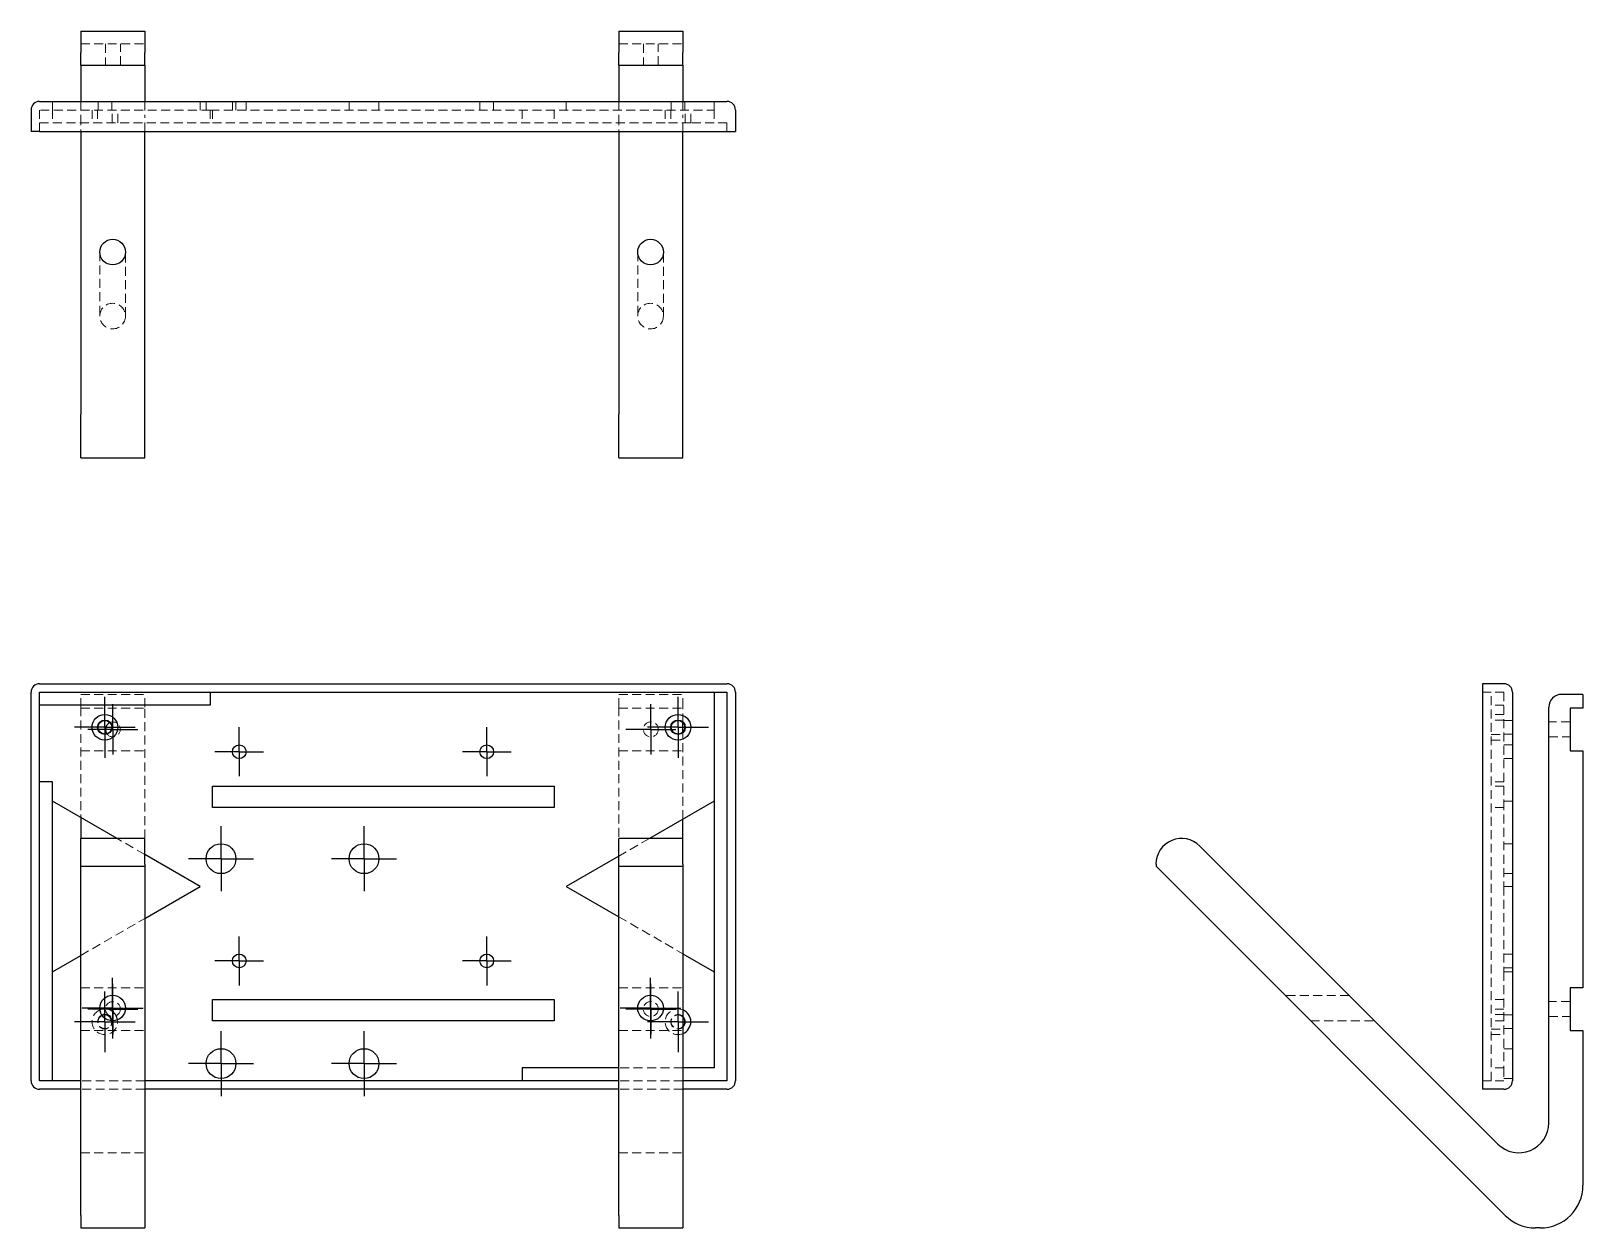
# Model space of a CAD drawing. Header units: millimetres. Extents: x 33 to 253, y 18 to 188.
import ezdxf

# ---------------------------------------------------------------- set-up
doc = ezdxf.new("R2010")
doc.units = ezdxf.units.MM
doc.linetypes.add('HIDDEN', pattern=[1.905, 1.27, -0.635])
doc.layers.add('10', color=7, linetype='Continuous')

# ---------------------------------------------------------------- blocks, each defined once
blk = doc.blocks.new('SW_CENTERMARKSYMBOL_0')
at = {"layer": '10', "color": 0}
for p, q in [((0, 2.5), (0, 4.32)), ((0, 0), (0, 2.5)), ((-2.5, 0), (-4.32, 0)), ((0, 0), (-2.5, 0)), ((0, 0), (0, -2.5)), ((0, 0), (2.5, 0)), ((2.5, 0), (4.32, 0)), ((0, -2.5), (0, -4.32))]:
    blk.add_line(p, q, dxfattribs=at)
blk = doc.blocks.new('SW_CENTERMARKSYMBOL_1')
at = {"layer": '10', "color": 0}
for p, q in [((0, 2.5), (0, 3.56)), ((0, 0), (0, 2.5)), ((-2.5, 0), (-3.56, 0)), ((0, 0), (-2.5, 0)), ((0, 0), (0, -2.5)), ((0, 0), (2.5, 0)), ((2.5, 0), (3.56, 0)), ((0, -2.5), (0, -3.56))]:
    blk.add_line(p, q, dxfattribs=at)
blk = doc.blocks.new('SW_CENTERMARKSYMBOL_2')
at = {"layer": '10', "color": 0}
for p, q in [((0, 2.5), (0, 3.56)), ((0, 0), (0, 2.5)), ((-2.5, 0), (-3.56, 0)), ((0, 0), (-2.5, 0)), ((0, 0), (0, -2.5)), ((0, 0), (2.5, 0)), ((2.5, 0), (3.56, 0)), ((0, -2.5), (0, -3.56))]:
    blk.add_line(p, q, dxfattribs=at)
blk = doc.blocks.new('SW_CENTERMARKSYMBOL_3')
at = {"layer": '10', "color": 0}
for p, q in [((0, 2.5), (0, 4.32)), ((0, 0), (0, 2.5)), ((-2.5, 0), (-4.32, 0)), ((0, 0), (-2.5, 0)), ((0, 0), (0, -2.5)), ((0, 0), (2.5, 0)), ((2.5, 0), (4.32, 0)), ((0, -2.5), (0, -4.32))]:
    blk.add_line(p, q, dxfattribs=at)
blk = doc.blocks.new('SW_CENTERMARKSYMBOL_4')
at = {"layer": '10', "color": 0}
for p, q in [((0, 2.5), (0, 3.56)), ((0, 0), (0, 2.5)), ((-2.5, 0), (-3.56, 0)), ((0, 0), (-2.5, 0)), ((0, 0), (0, -2.5)), ((0, 0), (2.5, 0)), ((2.5, 0), (3.56, 0)), ((0, -2.5), (0, -3.56))]:
    blk.add_line(p, q, dxfattribs=at)
blk = doc.blocks.new('SW_CENTERMARKSYMBOL_5')
at = {"layer": '10', "color": 0}
for p, q in [((0, 2.5), (0, 3.56)), ((0, 0), (0, 2.5)), ((-2.5, 0), (-3.56, 0)), ((0, 0), (-2.5, 0)), ((0, 0), (0, -2.5)), ((0, 0), (2.5, 0)), ((2.5, 0), (3.56, 0)), ((0, -2.5), (0, -3.56))]:
    blk.add_line(p, q, dxfattribs=at)
blk = doc.blocks.new('SW_CENTERMARKSYMBOL_6')
at = {"layer": '10', "color": 0}
for p, q in [((0, 2.5), (0, 4.32)), ((0, 0), (0, 2.5)), ((-2.5, 0), (-4.32, 0)), ((0, 0), (-2.5, 0)), ((0, 0), (0, -2.5)), ((0, 0), (2.5, 0)), ((2.5, 0), (4.32, 0)), ((0, -2.5), (0, -4.32))]:
    blk.add_line(p, q, dxfattribs=at)
blk = doc.blocks.new('SW_CENTERMARKSYMBOL_7')
at = {"layer": '10', "color": 0}
for p, q in [((0, 2.5), (0, 4.32)), ((0, 0), (0, 2.5)), ((-2.5, 0), (-4.32, 0)), ((0, 0), (-2.5, 0)), ((0, 0), (0, -2.5)), ((0, 0), (2.5, 0)), ((2.5, 0), (4.32, 0)), ((0, -2.5), (0, -4.32))]:
    blk.add_line(p, q, dxfattribs=at)
blk = doc.blocks.new('SW_CENTERMARKSYMBOL_8')
at = {"layer": '10', "color": 0}
for p, q in [((0, 2.5), (0, 4.32)), ((0, 0), (0, 2.5)), ((-2.5, 0), (-4.32, 0)), ((0, 0), (-2.5, 0)), ((0, 0), (0, -2.5)), ((0, 0), (2.5, 0)), ((2.5, 0), (4.32, 0)), ((0, -2.5), (0, -4.32))]:
    blk.add_line(p, q, dxfattribs=at)
blk = doc.blocks.new('SW_CENTERMARKSYMBOL_9')
at = {"layer": '10', "color": 0}
for p, q in [((0, 2.5), (0, 4.32)), ((0, 0), (0, 2.5)), ((-2.5, 0), (-4.32, 0)), ((0, 0), (-2.5, 0)), ((0, 0), (0, -2.5)), ((0, 0), (2.5, 0)), ((2.5, 0), (4.32, 0)), ((0, -2.5), (0, -4.32))]:
    blk.add_line(p, q, dxfattribs=at)
blk = doc.blocks.new('SW_CENTERMARKSYMBOL_10')
at = {"layer": '10', "color": 0}
for p, q in [((0, 2.5), (0, 4.62)), ((0, 0), (0, 2.5)), ((-2.5, 0), (-4.62, 0)), ((0, 0), (-2.5, 0)), ((0, 0), (0, -2.5)), ((0, 0), (2.5, 0)), ((2.5, 0), (4.62, 0)), ((0, -2.5), (0, -4.62))]:
    blk.add_line(p, q, dxfattribs=at)
blk = doc.blocks.new('SW_CENTERMARKSYMBOL_11')
at = {"layer": '10', "color": 0}
for p, q in [((0, 2.5), (0, 4.62)), ((0, 0), (0, 2.5)), ((-2.5, 0), (-4.62, 0)), ((0, 0), (-2.5, 0)), ((0, 0), (0, -2.5)), ((0, 0), (2.5, 0)), ((2.5, 0), (4.62, 0)), ((0, -2.5), (0, -4.62))]:
    blk.add_line(p, q, dxfattribs=at)
blk = doc.blocks.new('SW_CENTERMARKSYMBOL_12')
at = {"layer": '10', "color": 0}
for p, q in [((0, 2.5), (0, 3.47)), ((0, 0), (0, 2.5)), ((-2.5, 0), (-3.47, 0)), ((0, 0), (-2.5, 0)), ((0, 0), (0, -2.5)), ((0, 0), (2.5, 0)), ((2.5, 0), (3.47, 0)), ((0, -2.5), (0, -3.47))]:
    blk.add_line(p, q, dxfattribs=at)
blk = doc.blocks.new('SW_CENTERMARKSYMBOL_13')
at = {"layer": '10', "color": 0}
for p, q in [((0, 2.5), (0, 3.47)), ((0, 0), (0, 2.5)), ((-2.5, 0), (-3.47, 0)), ((0, 0), (-2.5, 0)), ((0, 0), (0, -2.5)), ((0, 0), (2.5, 0)), ((2.5, 0), (3.47, 0)), ((0, -2.5), (0, -3.47))]:
    blk.add_line(p, q, dxfattribs=at)
blk = doc.blocks.new('SW_CENTERMARKSYMBOL_14')
at = {"layer": '10', "color": 0}
for p, q in [((0, 2.5), (0, 3.47)), ((0, 0), (0, 2.5)), ((-2.5, 0), (-3.47, 0)), ((0, 0), (-2.5, 0)), ((0, 0), (0, -2.5)), ((0, 0), (2.5, 0)), ((2.5, 0), (3.47, 0)), ((0, -2.5), (0, -3.47))]:
    blk.add_line(p, q, dxfattribs=at)
blk = doc.blocks.new('SW_CENTERMARKSYMBOL_15')
at = {"layer": '10', "color": 0}
for p, q in [((0, 2.5), (0, 4.62)), ((0, 0), (0, 2.5)), ((-2.5, 0), (-4.62, 0)), ((0, 0), (-2.5, 0)), ((0, 0), (0, -2.5)), ((0, 0), (2.5, 0)), ((2.5, 0), (4.62, 0)), ((0, -2.5), (0, -4.62))]:
    blk.add_line(p, q, dxfattribs=at)
blk = doc.blocks.new('SW_CENTERMARKSYMBOL_16')
at = {"layer": '10', "color": 0}
for p, q in [((0, 2.5), (0, 4.62)), ((0, 0), (0, 2.5)), ((-2.5, 0), (-4.62, 0)), ((0, 0), (-2.5, 0)), ((0, 0), (0, -2.5)), ((0, 0), (2.5, 0)), ((2.5, 0), (4.62, 0)), ((0, -2.5), (0, -4.62))]:
    blk.add_line(p, q, dxfattribs=at)
blk = doc.blocks.new('SW_CENTERMARKSYMBOL_17')
at = {"layer": '10', "color": 0}
for p, q in [((0, 2.5), (0, 3.47)), ((0, 0), (0, 2.5)), ((-2.5, 0), (-3.47, 0)), ((0, 0), (-2.5, 0)), ((0, 0), (0, -2.5)), ((0, 0), (2.5, 0)), ((2.5, 0), (3.47, 0)), ((0, -2.5), (0, -3.47))]:
    blk.add_line(p, q, dxfattribs=at)

msp = doc.modelspace()

# ---------------------------------------------------------------- linework, layer by layer
at = {"color": 7, "linetype": 'Continuous', "lineweight": 25}
for p, q in [((40.07, 188.3), (40.07, 185.27)), ((40.07, 188.3), (49.16, 188.3)), ((49.16, 188.3), (49.16, 185.27)), ((116.44, 188.3), (116.44, 185.27)), ((116.44, 188.3), (125.53, 188.3)), ((125.53, 188.3), (125.53, 185.27)), ((40.07, 183.45), (40.07, 185.27)), ((49.16, 183.45), (49.16, 185.27)), ((116.44, 183.45), (116.44, 185.27)), ((125.53, 183.45), (125.53, 185.27)), ((40.07, 183.45), (49.16, 183.45)), ((40.07, 183.45), (40.07, 178.3)), ((49.16, 183.45), (49.16, 178.3)), ((116.44, 183.45), (125.53, 183.45)), ((116.44, 183.45), (116.44, 178.3)), ((125.53, 183.45), (125.53, 178.3)), ((33, 177.09), (33, 174.06)), ((34.21, 178.3), (131.79, 178.3)), ((133, 177.09), (133, 174.06)), ((34.21, 174.06), (33, 174.06)), ((34.21, 174.06), (131.79, 174.06)), ((40.07, 174.06), (40.07, 133.9)), ((49.16, 133.9), (49.16, 174.06)), ((116.44, 174.06), (116.44, 133.9)), ((125.53, 133.9), (125.53, 174.06)), ((131.79, 174.06), (133, 174.06)), ((40.07, 127.7), (40.07, 133.9)), ((49.16, 127.7), (49.16, 133.9)), ((116.44, 127.7), (116.44, 133.9)), ((125.53, 127.7), (125.53, 133.9)), ((40.07, 127.7), (49.16, 127.7)), ((116.44, 127.7), (125.53, 127.7)), ((34.21, 95.64), (131.79, 95.64)), ((239.06, 95.64), (239.06, 94.42)), ((242.09, 95.64), (239.06, 95.64)), ((33, 39.27), (33, 94.42)), ((34.21, 94.42), (131.79, 94.42)), ((34.21, 39.27), (34.21, 94.42)), ((58.45, 92.61), (34.21, 92.61)), ((58.45, 94.42), (58.45, 92.61)), ((129.97, 94.42), (129.97, 41.09)), ((131.79, 94.42), (131.79, 39.27)), ((133, 94.42), (133, 39.27)), ((239.06, 94.42), (239.06, 39.27)), ((243.3, 94.42), (243.3, 39.27)), ((253.3, 94.12), (250.27, 94.12)), ((253.3, 94.12), (253.3, 92.18)), ((248.45, 33.28), (248.45, 92.3)), ((251.47, 92.18), (251.47, 86.12)), ((253.3, 92.18), (251.47, 92.18)), ((125.53, 88.77), (125.53, 90.14)), ((251.47, 86.12), (253.3, 86.12)), ((253.3, 86.12), (253.3, 52.48)), ((36.03, 81.7), (34.21, 81.7)), ((36.03, 39.27), (36.03, 81.7)), ((58.76, 81.09), (107.24, 81.09)), ((58.76, 78.06), (58.76, 81.09)), ((107.24, 81.09), (107.24, 78.06)), ((45.23, 73.66), (36.03, 78.97)), ((107.24, 78.06), (58.76, 78.06)), ((129.97, 78.97), (120.77, 73.66)), ((40.07, 76.64), (40.07, 73.66)), ((125.53, 73.66), (125.53, 76.4)), ((49.16, 73.66), (40.07, 73.66)), ((40.07, 70.02), (40.07, 73.66)), ((49.16, 70.02), (49.16, 73.66)), ((125.53, 73.66), (116.44, 73.66)), ((116.44, 70.02), (116.44, 73.66)), ((125.53, 70.02), (125.53, 73.66)), ((57.02, 66.85), (49.16, 71.39)), ((116.44, 71.16), (108.98, 66.85)), ((198.9, 72.59), (241.21, 30.28)), ((40.07, 69.71), (40.07, 70.02)), ((40.07, 69.71), (49.16, 69.71)), ((40.07, 20.14), (40.07, 69.71)), ((49.16, 70.02), (49.16, 69.71)), ((49.16, 69.71), (49.16, 20.14)), ((116.44, 69.71), (116.44, 70.02)), ((116.44, 69.71), (125.53, 69.71)), ((116.44, 20.14), (116.44, 69.71)), ((125.53, 70.02), (125.53, 69.71)), ((125.53, 69.71), (125.53, 20.14)), ((192.7, 70.02), (192.7, 69.71)), ((192.7, 69.71), (242.27, 20.14)), ((49.16, 62.31), (57.02, 66.85)), ((108.98, 66.85), (116.44, 62.54)), ((125.53, 57.29), (129.97, 54.73)), ((36.03, 54.73), (40.07, 57.06)), ((58.76, 50.79), (107.24, 50.79)), ((58.76, 47.76), (58.76, 50.79)), ((107.24, 50.79), (107.24, 47.76)), ((253.3, 52.48), (251.47, 52.48)), ((251.47, 52.48), (251.47, 46.42)), ((107.24, 47.76), (58.76, 47.76)), ((251.47, 46.42), (253.3, 46.42)), ((253.3, 46.42), (253.3, 24.42)), ((116.44, 41.09), (102.7, 41.09)), ((102.7, 41.09), (102.7, 39.27)), ((129.97, 41.09), (125.53, 41.09)), ((40.07, 39.27), (34.21, 39.27)), ((40.07, 38.06), (34.21, 38.06)), ((116.44, 39.27), (49.16, 39.27)), ((116.44, 38.06), (49.16, 38.06)), ((131.79, 39.27), (125.53, 39.27)), ((131.79, 38.06), (125.53, 38.06)), ((239.06, 39.27), (239.06, 38.06)), ((242.09, 38.06), (239.06, 38.06)), ((40.07, 20.14), (40.07, 18.36)), ((49.16, 20.14), (49.16, 18.36)), ((116.44, 20.14), (116.44, 18.36)), ((125.53, 20.14), (125.53, 18.36)), ((40.07, 18.36), (49.16, 18.36)), ((116.44, 18.36), (125.53, 18.36)), ((247.24, 18.36), (246.55, 18.36))]:
    msp.add_line(p, q, dxfattribs=at)
at = {"color": 7, "linetype": 'HIDDEN', "lineweight": 18}
for p, q in [((40.07, 186.47), (49.16, 186.47)), ((43.56, 186.47), (43.56, 183.45)), ((45.68, 183.45), (45.68, 186.47)), ((116.44, 186.47), (125.53, 186.47)), ((119.92, 186.47), (119.92, 183.45)), ((122.04, 183.45), (122.04, 186.47)), ((58.45, 177.09), (34.21, 177.09)), ((34.21, 177.09), (34.21, 175.27)), ((36.03, 177.09), (36.03, 178.3)), ((36.03, 177.09), (36.03, 175.27)), ((40.07, 178.3), (40.07, 176.21)), ((41.66, 177.09), (41.66, 175.27)), ((42.45, 177.09), (42.45, 175.27)), ((42.51, 178.3), (42.51, 177.09)), ((44.45, 177.09), (44.45, 178.3)), ((44.51, 175.27), (44.51, 177.09)), ((45.3, 175.27), (45.3, 177.09)), ((49.16, 178.3), (49.16, 176.21)), ((57.02, 177.09), (57.02, 178.3)), ((57.85, 178.3), (57.85, 177.09)), ((58.45, 177.09), (129.97, 177.09)), ((58.45, 177.09), (58.45, 175.27)), ((58.76, 177.09), (58.76, 175.27)), ((61.58, 178.3), (61.58, 177.09)), ((62.09, 177.09), (62.09, 178.3)), ((63.52, 177.09), (63.52, 178.3)), ((78.15, 178.3), (78.15, 177.09)), ((82.39, 177.09), (82.39, 178.3)), ((96.73, 178.3), (96.73, 177.09)), ((98.67, 177.09), (98.67, 178.3)), ((102.7, 177.09), (102.7, 175.27)), ((107.24, 177.09), (107.24, 175.27)), ((108.98, 177.09), (108.98, 178.3)), ((116.44, 178.3), (116.44, 176.21)), ((123.02, 177.09), (123.02, 175.27)), ((123.81, 177.09), (123.81, 175.27)), ((123.87, 178.3), (123.87, 177.09)), ((125.53, 178.3), (125.53, 176.21)), ((125.81, 177.09), (125.81, 178.3)), ((125.87, 175.27), (125.87, 177.09)), ((126.66, 175.27), (126.66, 177.09)), ((129.97, 177.09), (129.97, 178.3)), ((129.97, 177.09), (129.97, 175.27)), ((34.21, 175.27), (34.21, 174.06)), ((34.21, 175.27), (58.45, 175.27)), ((40.07, 176.21), (40.07, 174.06)), ((49.16, 174.06), (49.16, 176.21)), ((58.76, 175.27), (107.24, 175.27)), ((123.02, 175.27), (107.24, 175.27)), ((116.44, 176.21), (116.44, 174.06)), ((126.66, 175.27), (123.02, 175.27)), ((125.53, 174.06), (125.53, 176.21)), ((129.97, 175.27), (126.66, 175.27)), ((131.79, 175.27), (129.97, 175.27)), ((131.79, 175.27), (131.79, 174.06)), ((42.76, 156.92), (42.76, 147.83)), ((46.39, 147.83), (46.39, 156.92)), ((119.12, 156.92), (119.12, 147.83)), ((122.76, 147.83), (122.76, 156.92)), ((40.07, 94.12), (49.16, 94.12)), ((40.07, 92.3), (40.07, 94.12)), ((49.16, 92.3), (49.16, 94.12)), ((116.44, 94.12), (125.53, 94.12)), ((116.44, 92.3), (116.44, 94.12)), ((125.53, 92.3), (125.53, 94.12)), ((240.27, 94.42), (239.06, 94.42)), ((240.27, 39.27), (240.27, 94.42)), ((242.09, 94.42), (240.27, 94.42)), ((242.09, 92.61), (240.27, 92.61)), ((242.09, 94.42), (242.09, 78.97)), ((40.07, 92.3), (40.07, 76.64)), ((40.07, 92.18), (49.16, 92.18)), ((49.16, 73.66), (49.16, 92.3)), ((116.44, 92.3), (116.44, 73.66)), ((116.44, 92.18), (125.53, 92.18)), ((125.53, 90.14), (125.53, 92.3)), ((242.09, 91.27), (240.27, 91.27)), ((242.09, 90.48), (240.27, 90.48)), ((243.3, 90.42), (242.09, 90.42)), ((125.53, 76.4), (125.53, 88.77)), ((240.27, 88.42), (242.09, 88.42)), ((242.09, 88.48), (243.3, 88.48)), ((251.47, 90.21), (248.45, 90.21)), ((40.07, 86.12), (49.16, 86.12)), ((116.44, 86.12), (125.53, 86.12)), ((240.27, 87.64), (242.09, 87.64)), ((243.3, 86.95), (242.09, 86.95)), ((248.45, 88.09), (251.47, 88.09)), ((242.09, 85.01), (243.3, 85.01)), ((242.09, 81.7), (240.27, 81.7)), ((242.09, 81.09), (240.27, 81.09)), ((242.09, 78.06), (240.27, 78.06)), ((242.09, 78.97), (242.09, 66.85)), ((242.09, 78.97), (243.3, 78.97)), ((49.16, 71.39), (45.23, 73.66)), ((120.77, 73.66), (116.44, 71.16)), ((243.3, 72.91), (242.09, 72.91)), ((242.09, 68.67), (243.3, 68.67)), ((242.09, 66.85), (243.3, 66.85)), ((242.09, 66.85), (242.09, 54.73)), ((40.07, 57.06), (49.16, 62.31)), ((116.44, 62.54), (125.53, 57.29)), ((243.3, 57.25), (242.09, 57.25)), ((242.09, 55.32), (243.3, 55.32)), ((242.09, 54.73), (242.09, 41.09)), ((242.09, 54.73), (243.3, 54.73)), ((40.07, 52.48), (49.16, 52.48)), ((116.44, 52.48), (125.53, 52.48)), ((220.1, 51.39), (211.01, 51.39)), ((242.09, 50.79), (240.27, 50.79)), ((242.09, 49.45), (240.27, 49.45)), ((242.09, 48.67), (240.27, 48.67)), ((243.3, 48.61), (242.09, 48.61)), ((251.47, 50.52), (248.45, 50.52)), ((40.07, 46.42), (49.16, 46.42)), ((44.45, 47.64), (44.44, 47.76)), ((44.51, 47.64), (44.5, 47.76)), ((45.3, 47.64), (45.28, 47.9)), ((116.44, 46.42), (125.53, 46.42)), ((214.65, 47.76), (223.74, 47.76)), ((242.09, 47.76), (240.27, 47.76)), ((240.27, 46.61), (242.09, 46.61)), ((242.09, 46.67), (243.3, 46.67)), ((248.45, 48.39), (251.47, 48.39)), ((240.27, 45.82), (242.09, 45.82)), ((243.3, 43.82), (242.09, 43.82)), ((125.53, 41.09), (116.44, 41.09)), ((242.09, 41.09), (240.27, 41.09)), ((242.09, 41.09), (242.09, 39.27)), ((49.16, 39.27), (40.07, 39.27)), ((49.16, 38.06), (40.07, 38.06)), ((125.53, 39.27), (116.44, 39.27)), ((125.53, 38.06), (116.44, 38.06)), ((240.27, 39.27), (239.06, 39.27)), ((242.09, 39.27), (240.27, 39.27)), ((242.09, 39.58), (243.3, 39.58)), ((40.07, 29.04), (49.16, 29.04)), ((116.44, 29.04), (125.53, 29.04))]:
    msp.add_line(p, q, dxfattribs=at)
at = {"color": 7, "linetype": 'Continuous', "lineweight": 25, "flags": 128}
msp.add_lwpolyline([(43.56, 89.15), (43.62, 88.81), (43.76, 88.53)], dxfattribs=at)
at = {"color": 7, "linetype": 'Continuous', "lineweight": 25}
for centre, radius in [((44.58, 156.92), 1.82), ((120.94, 156.92), 1.82), ((43.48, 89.45), 1.82), ((43.48, 89.45), 1.03), ((43.48, 89.45), 0.97), ((124.84, 89.45), 1.82), ((124.84, 89.45), 1.03), ((124.84, 89.45), 0.97), ((62.55, 85.98), 0.97), ((97.7, 85.98), 0.97), ((59.97, 70.79), 2.12), ((80.27, 70.79), 2.12), ((62.55, 56.28), 0.97), ((97.7, 56.28), 0.97), ((44.58, 49.58), 1.82), ((120.94, 49.58), 1.82), ((59.97, 41.7), 2.12), ((80.27, 41.7), 2.12)]:
    msp.add_circle(centre, radius, dxfattribs=at)
at = {"color": 7, "linetype": 'HIDDEN', "lineweight": 18}
for centre, radius in [((44.58, 147.83), 1.82), ((120.94, 147.83), 1.82), ((120.98, 89.15), 1.06), ((44.62, 49.45), 1.06), ((120.98, 49.45), 1.06)]:
    msp.add_circle(centre, radius, dxfattribs=at)
at = {"color": 7, "linetype": 'Continuous', "lineweight": 25}
for centre, radius, start, end in [((34.21, 177.09), 1.21, 90, 180), ((131.79, 177.09), 1.21, 0, 90), ((34.21, 94.42), 1.21, 90, 180), ((131.79, 94.42), 1.21, 0, 90), ((242.09, 94.42), 1.21, 0, 90), ((250.27, 92.3), 1.82, 90, 180), ((44.62, 89.15), 1.06, 114.1284, 180), ((196.33, 70.02), 3.64, 45, 180), ((43.48, 47.64), 1.82, 8.2941, 112.7187), ((43.48, 47.64), 1.03, 6.8407, 114.1721), ((43.48, 47.64), 0.97, 7.4821, 113.5307), ((124.84, 47.64), 1.82, 0, 67.8726), ((124.84, 47.64), 1.03, 0, 48.3402), ((124.84, 47.64), 0.97, 0, 45.0694), ((124.84, 47.64), 1.82, 292.1274, 0), ((124.84, 47.64), 1.03, 311.6598, 0), ((124.84, 47.64), 0.97, 314.9306, 0), ((34.21, 39.27), 1.21, 180, 270), ((131.79, 39.27), 1.21, 270, 0), ((242.09, 39.27), 1.21, 270, 0), ((244.21, 33.28), 4.24, 225, 0), ((247.24, 24.42), 6.06, 270, 0), ((246.55, 24.42), 6.06, 225, 270)]:
    msp.add_arc(centre, radius, start, end, dxfattribs=at)
at = {"color": 7, "linetype": 'HIDDEN', "lineweight": 18}
for centre, radius, start, end in [((44.62, 89.15), 1.06, 216.0846, 114.1284), ((43.48, 47.64), 1.82, 112.7187, 0), ((43.48, 47.64), 1.03, 114.1721, 0), ((43.48, 47.64), 0.97, 113.5307, 0), ((124.84, 47.64), 1.82, 67.8726, 292.1274), ((124.84, 47.64), 1.03, 48.3402, 311.6598), ((124.84, 47.64), 0.97, 45.0694, 314.9306)]:
    msp.add_arc(centre, radius, start, end, dxfattribs=at)

# ---------------------------------------------------------------- block references
at = {"layer": '10'}
for name, p in [('SW_CENTERMARKSYMBOL_9', (43.48, 89.45)), ('SW_CENTERMARKSYMBOL_1', (44.62, 89.15)), ('SW_CENTERMARKSYMBOL_4', (120.98, 89.15)), ('SW_CENTERMARKSYMBOL_6', (124.84, 89.45)), ('SW_CENTERMARKSYMBOL_12', (62.55, 85.98)), ('SW_CENTERMARKSYMBOL_13', (97.7, 85.98)), ('SW_CENTERMARKSYMBOL_10', (59.97, 70.79)), ('SW_CENTERMARKSYMBOL_11', (80.27, 70.79)), ('SW_CENTERMARKSYMBOL_14', (62.55, 56.28)), ('SW_CENTERMARKSYMBOL_17', (97.7, 56.28)), ('SW_CENTERMARKSYMBOL_0', (44.58, 49.58)), ('SW_CENTERMARKSYMBOL_2', (44.62, 49.45)), ('SW_CENTERMARKSYMBOL_3', (120.94, 49.58)), ('SW_CENTERMARKSYMBOL_5', (120.98, 49.45)), ('SW_CENTERMARKSYMBOL_8', (43.48, 47.64)), ('SW_CENTERMARKSYMBOL_7', (124.84, 47.64)), ('SW_CENTERMARKSYMBOL_16', (59.97, 41.7)), ('SW_CENTERMARKSYMBOL_15', (80.27, 41.7))]:
    msp.add_blockref(name, p, dxfattribs=at)

doc.saveas('drawing.dxf')
